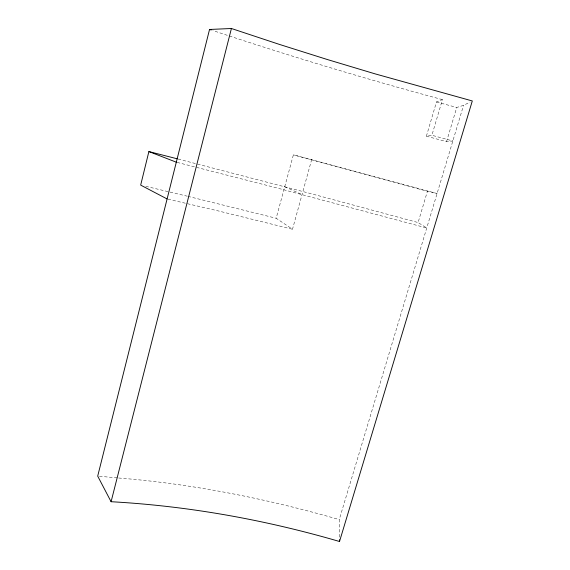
<?xml version="1.0" encoding="UTF-8"?>
<svg xmlns="http://www.w3.org/2000/svg" width="570" height="570" viewBox="0 0 570 570"><rect width="100%" height="100%" fill="white"/><g stroke="black" fill="none" stroke-linecap="round" stroke-linejoin="round"><path stroke-width="0.43" stroke-dasharray="2.85 2.14" d="M311.712 159.4L292.495 229.254L276.165 218.26L293.386 154.84L437.083 193.522L427.4 191.306L293.386 154.84M426.389 136.18L436.485 101.952L442.434 99.629L431.889 135.275L426.389 136.18L446.531 141.652L452.851 140.975L431.889 135.275M177.163 162.4L277.041 187.979L426.738 228L418.088 222.549L427.4 191.306M446.531 141.652L456.748 107.459L463.531 105.365L470.107 102.059M339.471 537.118L339.25 519.584L463.531 105.365M99.451 476.278L117.798 477.931M118.674 478.009C193.415 483.973 267.245 498.885 339.25 519.584M167.958 199.151L217.74 210.793L292.495 229.254M145.827 186.333L187.053 196.137M187.908 196.337L276.165 218.26M178.139 159.044L311.206 193.722L418.088 222.549M442.434 99.629C365.263 78.852 288.719 55.767 212.888 30.552M436.485 101.952L456.748 107.459M284.729 186.732L302.043 194.555"/><path stroke-width="0.85" d="M177.284 158.823L148.884 151.57L140.669 185.108L167.103 198.951M209.539 29.462L97.698 476.121L111.086 501.714C188.47 506.018 265.157 519.783 339.52 541.5L472.302 100.954L375.046 73.844L327.223 59.487L279.464 44.424L231.413 28.5L209.539 29.462L211.214 30.011M111.086 501.714L231.413 28.5M148.884 151.57L176.308 162.186M339.499 539.747L339.52 541.5"/></g></svg>
